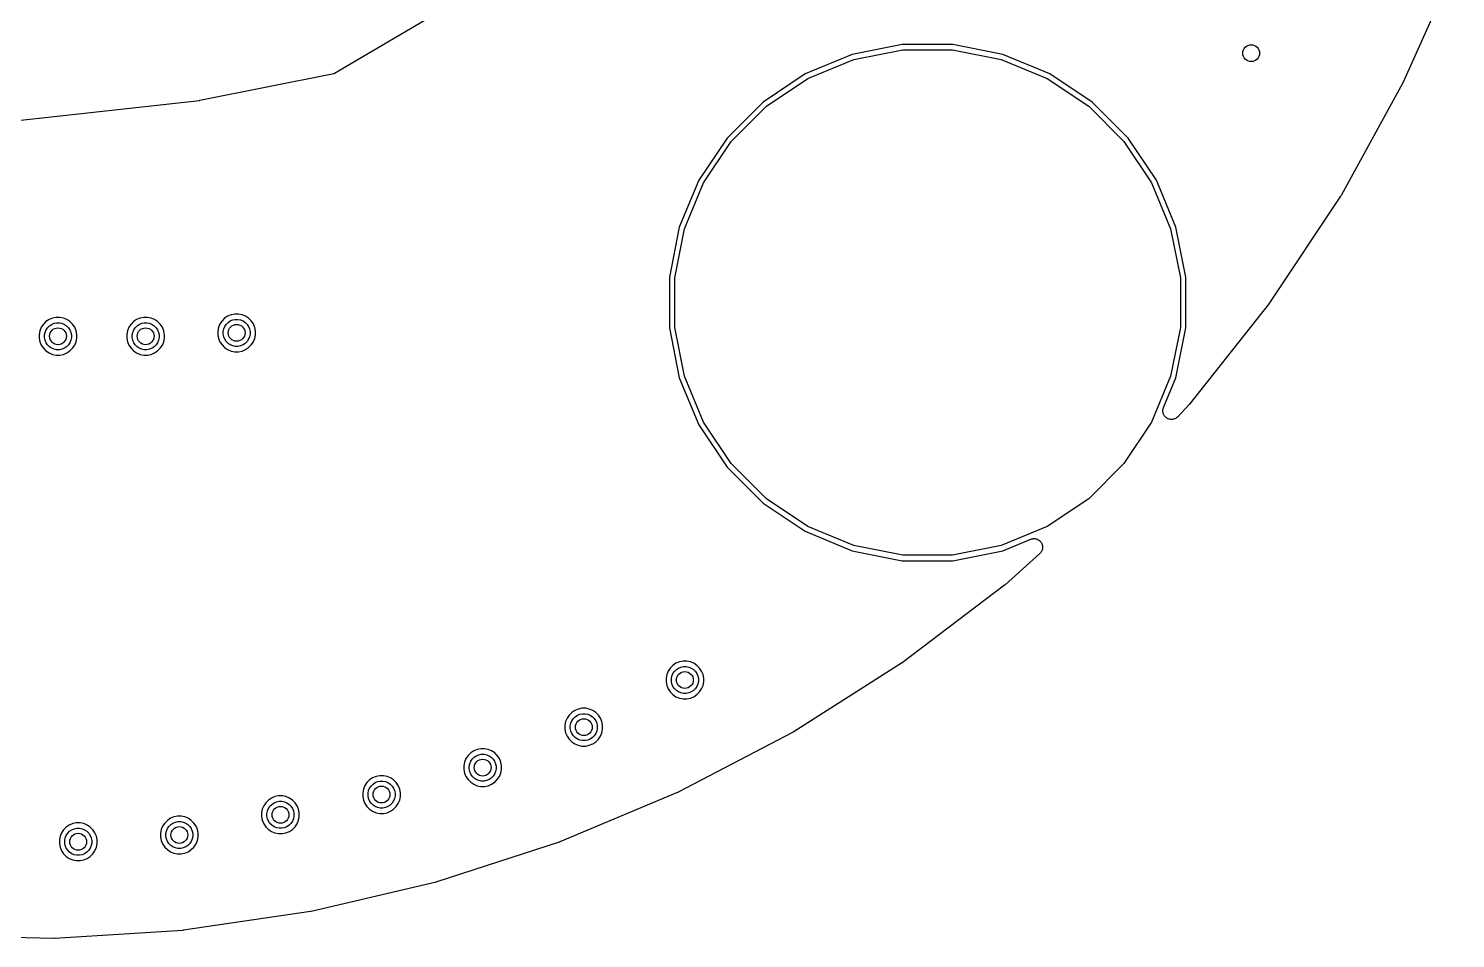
# Model space of a CAD drawing. Extents: x 115.8 to 161.5, y -138.1 to -92.4.
# Drawn here: x 138.76 to 159.93, y -138.13 to -124.63 of the extents above; entities that cross this region are included whole.
import ezdxf

# ---------------------------------------------------------------- set-up
doc = ezdxf.new("R2010")
doc.units = 0
doc.layers.add('BLACK', color=7, linetype='CONTINUOUS')

msp = doc.modelspace()

# ---------------------------------------------------------------- linework, layer by layer
at = {"layer": 'BLACK', "linetype": 'CONTINUOUS'}
for p, q in [((159.931, -123.691), (159.156, -125.431)), ((143.304, -125.298), (144.994, -124.303)), ((151.723, -124.87), (150.983, -125.017)), ((152.477, -124.87), (151.723, -124.87)), ((153.217, -125.017), (152.477, -124.87)), ((150.983, -125.017), (150.286, -125.306)), ((150.324, -125.377), (151.006, -125.094)), ((151.006, -125.094), (151.731, -124.95)), ((151.731, -124.95), (152.469, -124.95)), ((152.469, -124.95), (153.194, -125.094)), ((153.194, -125.094), (153.876, -125.377)), ((153.914, -125.306), (153.217, -125.017)), ((141.303, -125.699), (143.294, -125.301)), ((143.294, -125.301), (143.302, -125.299)), ((143.302, -125.299), (143.304, -125.298)), ((150.286, -125.306), (149.659, -125.725)), ((154.541, -125.725), (153.914, -125.306)), ((149.71, -125.787), (150.324, -125.377)), ((153.876, -125.377), (154.49, -125.787)), ((159.152, -125.441), (158.234, -127.11)), ((159.153, -125.436), (159.152, -125.441)), ((159.156, -125.433), (159.153, -125.436)), ((159.156, -125.431), (159.156, -125.433)), ((138.606, -125.999), (141.297, -125.7)), ((141.297, -125.7), (141.303, -125.699)), ((149.659, -125.725), (149.125, -126.259)), ((155.075, -126.259), (154.541, -125.725)), ((149.187, -126.31), (149.71, -125.787)), ((154.49, -125.787), (155.013, -126.31)), ((149.125, -126.259), (148.706, -126.886)), ((148.777, -126.924), (149.187, -126.31)), ((155.013, -126.31), (155.423, -126.924)), ((155.494, -126.886), (155.075, -126.259)), ((148.706, -126.886), (148.417, -127.583)), ((148.494, -127.606), (148.777, -126.924)), ((155.423, -126.924), (155.706, -127.606)), ((155.783, -127.583), (155.494, -126.886)), ((158.228, -127.119), (157.174, -128.706)), ((158.23, -127.115), (158.228, -127.119)), ((158.233, -127.112), (158.23, -127.115)), ((158.234, -127.11), (158.233, -127.112)), ((148.417, -127.583), (148.27, -128.323)), ((148.35, -128.331), (148.494, -127.606)), ((155.706, -127.606), (155.85, -128.331)), ((155.93, -128.323), (155.783, -127.583)), ((148.27, -128.323), (148.27, -129.077)), ((148.35, -129.069), (148.35, -128.331)), ((155.85, -128.331), (155.85, -129.069)), ((155.93, -129.077), (155.93, -128.323)), ((141.717, -128.902), (141.672, -128.933)), ((141.768, -128.881), (141.717, -128.902)), ((141.822, -128.87), (141.768, -128.881)), ((141.878, -128.87), (141.822, -128.87)), ((141.932, -128.881), (141.878, -128.87)), ((141.983, -128.902), (141.932, -128.881)), ((142.028, -128.933), (141.983, -128.902)), ((157.168, -128.715), (155.984, -130.208)), ((157.17, -128.711), (157.168, -128.715)), ((157.173, -128.707), (157.17, -128.711)), ((157.174, -128.706), (157.173, -128.707)), ((138.931, -129.118), (138.92, -129.172)), ((138.952, -129.067), (138.931, -129.118)), ((138.983, -129.022), (138.952, -129.067)), ((139.022, -128.983), (138.983, -129.022)), ((139.008, -129.142), (139.023, -129.105)), ((139.067, -128.952), (139.022, -128.983)), ((139.023, -129.105), (139.045, -129.073)), ((139.045, -129.073), (139.073, -129.045)), ((139.118, -128.931), (139.067, -128.952)), ((139.073, -129.045), (139.105, -129.023)), ((139.105, -129.023), (139.142, -129.008)), ((139.172, -128.92), (139.118, -128.931)), ((139.142, -129.008), (139.18, -129)), ((139.228, -128.92), (139.172, -128.92)), ((139.18, -129), (139.22, -129)), ((139.22, -129), (139.258, -129.008)), ((139.282, -128.931), (139.228, -128.92)), ((139.258, -129.008), (139.295, -129.023)), ((139.333, -128.952), (139.282, -128.931)), ((139.295, -129.023), (139.327, -129.045)), ((139.327, -129.045), (139.355, -129.073)), ((139.378, -128.983), (139.333, -128.952)), ((139.355, -129.073), (139.377, -129.105)), ((139.377, -129.105), (139.392, -129.142)), ((139.417, -129.022), (139.378, -128.983)), ((139.448, -129.067), (139.417, -129.022)), ((139.469, -129.118), (139.448, -129.067)), ((139.48, -129.172), (139.469, -129.118)), ((140.231, -129.118), (140.22, -129.172)), ((140.252, -129.067), (140.231, -129.118)), ((140.283, -129.022), (140.252, -129.067)), ((140.322, -128.983), (140.283, -129.022)), ((140.308, -129.142), (140.323, -129.105)), ((140.367, -128.952), (140.322, -128.983)), ((140.323, -129.105), (140.345, -129.073)), ((140.345, -129.073), (140.373, -129.045)), ((140.418, -128.931), (140.367, -128.952)), ((140.373, -129.045), (140.405, -129.023)), ((140.405, -129.023), (140.442, -129.008)), ((140.472, -128.92), (140.418, -128.931)), ((140.442, -129.008), (140.48, -129)), ((140.528, -128.92), (140.472, -128.92)), ((140.48, -129), (140.52, -129)), ((140.52, -129), (140.558, -129.008)), ((140.582, -128.931), (140.528, -128.92)), ((140.558, -129.008), (140.595, -129.023)), ((140.633, -128.952), (140.582, -128.931)), ((140.595, -129.023), (140.627, -129.045)), ((140.627, -129.045), (140.655, -129.073)), ((140.678, -128.983), (140.633, -128.952)), ((140.655, -129.073), (140.677, -129.105)), ((140.677, -129.105), (140.692, -129.142)), ((140.717, -129.022), (140.678, -128.983)), ((140.748, -129.067), (140.717, -129.022)), ((140.769, -129.118), (140.748, -129.067)), ((140.772, -129.135), (140.769, -129.118)), ((141.581, -129.068), (141.57, -129.122)), ((141.57, -129.122), (141.57, -129.178)), ((141.602, -129.017), (141.581, -129.068)), ((141.633, -128.972), (141.602, -129.017)), ((141.672, -128.933), (141.633, -128.972)), ((141.65, -129.13), (141.658, -129.092)), ((141.658, -129.092), (141.673, -129.055)), ((141.673, -129.055), (141.695, -129.023)), ((141.695, -129.023), (141.723, -128.995)), ((141.723, -128.995), (141.755, -128.973)), ((141.755, -128.973), (141.792, -128.958)), ((141.792, -128.958), (141.83, -128.95)), ((141.83, -128.95), (141.87, -128.95)), ((141.87, -128.95), (141.908, -128.958)), ((141.908, -128.958), (141.945, -128.973)), ((141.945, -128.973), (141.977, -128.995)), ((141.977, -128.995), (142.005, -129.023)), ((142.005, -129.023), (142.027, -129.055)), ((142.027, -129.055), (142.042, -129.092)), ((142.067, -128.972), (142.028, -128.933)), ((142.042, -129.092), (142.05, -129.13)), ((142.098, -129.017), (142.067, -128.972)), ((142.119, -129.068), (142.098, -129.017)), ((142.13, -129.122), (142.119, -129.068)), ((142.13, -129.178), (142.13, -129.122)), ((148.27, -129.077), (148.417, -129.817)), ((148.494, -129.794), (148.35, -129.069)), ((155.85, -129.069), (155.706, -129.794)), ((155.783, -129.817), (155.93, -129.077)), ((138.92, -129.172), (138.92, -129.228)), ((138.92, -129.228), (138.931, -129.282)), ((138.931, -129.282), (138.952, -129.333)), ((138.952, -129.333), (138.983, -129.378)), ((139, -129.18), (139.008, -129.142)), ((139, -129.22), (139, -129.18)), ((139.008, -129.258), (139, -129.22)), ((139.023, -129.295), (139.008, -129.258)), ((139.045, -129.327), (139.023, -129.295)), ((139.073, -129.355), (139.045, -129.327)), ((139.355, -129.327), (139.327, -129.355)), ((139.377, -129.295), (139.355, -129.327)), ((139.392, -129.258), (139.377, -129.295)), ((139.392, -129.142), (139.4, -129.18)), ((139.4, -129.22), (139.392, -129.258)), ((139.4, -129.18), (139.4, -129.22)), ((139.417, -129.378), (139.448, -129.333)), ((139.448, -129.333), (139.469, -129.282)), ((139.469, -129.282), (139.48, -129.228)), ((139.48, -129.228), (139.48, -129.172)), ((140.22, -129.172), (140.22, -129.228)), ((140.22, -129.228), (140.231, -129.282)), ((140.231, -129.282), (140.252, -129.333)), ((140.252, -129.333), (140.283, -129.378)), ((140.3, -129.18), (140.308, -129.142)), ((140.3, -129.22), (140.3, -129.18)), ((140.308, -129.258), (140.3, -129.22)), ((140.323, -129.295), (140.308, -129.258)), ((140.345, -129.327), (140.323, -129.295)), ((140.373, -129.355), (140.345, -129.327)), ((140.655, -129.327), (140.627, -129.355)), ((140.677, -129.295), (140.655, -129.327)), ((140.692, -129.258), (140.677, -129.295)), ((140.692, -129.142), (140.7, -129.18)), ((140.7, -129.22), (140.692, -129.258)), ((140.7, -129.18), (140.7, -129.22)), ((140.717, -129.378), (140.748, -129.333)), ((140.748, -129.333), (140.769, -129.282)), ((140.769, -129.282), (140.78, -129.228)), ((140.78, -129.172), (140.772, -129.135)), ((140.772, -129.135), (140.772, -129.135)), ((140.78, -129.228), (140.78, -129.172)), ((141.57, -129.178), (141.581, -129.232)), ((141.581, -129.232), (141.602, -129.283)), ((141.602, -129.283), (141.633, -129.328)), ((141.633, -129.328), (141.672, -129.367)), ((141.65, -129.17), (141.65, -129.13)), ((141.658, -129.208), (141.65, -129.17)), ((141.673, -129.245), (141.658, -129.208)), ((141.695, -129.277), (141.673, -129.245)), ((141.723, -129.305), (141.695, -129.277)), ((141.755, -129.327), (141.723, -129.305)), ((141.792, -129.342), (141.755, -129.327)), ((141.945, -129.327), (141.908, -129.342)), ((141.977, -129.305), (141.945, -129.327)), ((142.005, -129.277), (141.977, -129.305)), ((142.027, -129.245), (142.005, -129.277)), ((142.042, -129.208), (142.027, -129.245)), ((142.028, -129.367), (142.067, -129.328)), ((142.05, -129.17), (142.042, -129.208)), ((142.05, -129.13), (142.05, -129.17)), ((142.067, -129.328), (142.098, -129.283)), ((142.098, -129.283), (142.119, -129.232)), ((142.119, -129.232), (142.13, -129.178)), ((138.983, -129.378), (139.022, -129.417)), ((139.022, -129.417), (139.067, -129.448)), ((139.067, -129.448), (139.118, -129.469)), ((139.105, -129.377), (139.073, -129.355)), ((139.142, -129.392), (139.105, -129.377)), ((139.118, -129.469), (139.172, -129.48)), ((139.18, -129.4), (139.142, -129.392)), ((139.172, -129.48), (139.228, -129.48)), ((139.22, -129.4), (139.18, -129.4)), ((139.258, -129.392), (139.22, -129.4)), ((139.228, -129.48), (139.282, -129.469)), ((139.295, -129.377), (139.258, -129.392)), ((139.282, -129.469), (139.333, -129.448)), ((139.327, -129.355), (139.295, -129.377)), ((139.333, -129.448), (139.378, -129.417)), ((139.378, -129.417), (139.417, -129.378)), ((140.283, -129.378), (140.322, -129.417)), ((140.322, -129.417), (140.367, -129.448)), ((140.367, -129.448), (140.418, -129.469)), ((140.405, -129.377), (140.373, -129.355)), ((140.442, -129.392), (140.405, -129.377)), ((140.418, -129.469), (140.472, -129.48)), ((140.48, -129.4), (140.442, -129.392)), ((140.472, -129.48), (140.528, -129.48)), ((140.52, -129.4), (140.48, -129.4)), ((140.558, -129.392), (140.52, -129.4)), ((140.528, -129.48), (140.582, -129.469)), ((140.595, -129.377), (140.558, -129.392)), ((140.582, -129.469), (140.633, -129.448)), ((140.627, -129.355), (140.595, -129.377)), ((140.633, -129.448), (140.678, -129.417)), ((140.678, -129.417), (140.717, -129.378)), ((141.672, -129.367), (141.717, -129.398)), ((141.717, -129.398), (141.768, -129.419)), ((141.768, -129.419), (141.822, -129.43)), ((141.83, -129.35), (141.792, -129.342)), ((141.822, -129.43), (141.878, -129.43)), ((141.87, -129.35), (141.83, -129.35)), ((141.908, -129.342), (141.87, -129.35)), ((141.878, -129.43), (141.932, -129.419)), ((141.932, -129.419), (141.983, -129.398)), ((141.983, -129.398), (142.028, -129.367)), ((148.417, -129.817), (148.706, -130.514)), ((148.777, -130.476), (148.494, -129.794)), ((155.706, -129.794), (155.423, -130.476)), ((155.6, -130.258), (155.783, -129.817)), ((155.59, -130.307), (155.591, -130.296)), ((155.591, -130.309), (155.59, -130.307)), ((155.59, -130.311), (155.591, -130.309)), ((155.592, -130.321), (155.59, -130.311)), ((155.591, -130.296), (155.592, -130.286)), ((155.592, -130.286), (155.593, -130.284)), ((155.593, -130.331), (155.592, -130.321)), ((155.593, -130.282), (155.596, -130.272)), ((155.593, -130.284), (155.593, -130.282)), ((155.593, -130.333), (155.593, -130.331)), ((155.594, -130.335), (155.593, -130.333)), ((155.597, -130.345), (155.594, -130.335)), ((155.596, -130.272), (155.599, -130.262)), ((155.6, -130.355), (155.597, -130.345)), ((155.599, -130.262), (155.6, -130.26)), ((155.6, -130.26), (155.6, -130.258)), ((155.601, -130.357), (155.6, -130.355)), ((155.601, -130.359), (155.601, -130.357)), ((155.607, -130.368), (155.601, -130.359)), ((155.611, -130.377), (155.607, -130.368)), ((155.613, -130.379), (155.611, -130.377)), ((155.614, -130.38), (155.613, -130.379)), ((155.62, -130.388), (155.614, -130.38)), ((155.627, -130.396), (155.62, -130.388)), ((155.81, -130.394), (155.809, -130.395)), ((155.977, -130.216), (155.81, -130.394)), ((155.98, -130.212), (155.977, -130.216)), ((155.983, -130.209), (155.98, -130.212)), ((155.984, -130.208), (155.983, -130.209)), ((148.706, -130.514), (149.125, -131.141)), ((149.187, -131.09), (148.777, -130.476)), ((155.423, -130.476), (155.013, -131.09)), ((155.629, -130.398), (155.627, -130.396)), ((155.63, -130.399), (155.629, -130.398)), ((155.638, -130.405), (155.63, -130.399)), ((155.646, -130.412), (155.638, -130.405)), ((155.648, -130.413), (155.646, -130.412)), ((155.649, -130.414), (155.648, -130.413)), ((155.659, -130.419), (155.649, -130.414)), ((155.668, -130.424), (155.659, -130.419)), ((155.67, -130.425), (155.668, -130.424)), ((155.671, -130.425), (155.67, -130.425)), ((155.682, -130.428), (155.671, -130.425)), ((155.692, -130.431), (155.682, -130.428)), ((155.694, -130.432), (155.692, -130.431)), ((155.695, -130.432), (155.694, -130.432)), ((155.706, -130.433), (155.695, -130.432)), ((155.716, -130.434), (155.706, -130.433)), ((155.718, -130.434), (155.716, -130.434)), ((155.72, -130.434), (155.718, -130.434)), ((155.73, -130.433), (155.72, -130.434)), ((155.741, -130.432), (155.73, -130.433)), ((155.743, -130.431), (155.741, -130.432)), ((155.745, -130.431), (155.743, -130.431)), ((155.755, -130.428), (155.745, -130.431)), ((155.765, -130.425), (155.755, -130.428)), ((155.766, -130.424), (155.765, -130.425)), ((155.768, -130.423), (155.766, -130.424)), ((155.777, -130.418), (155.768, -130.423)), ((155.787, -130.413), (155.777, -130.418)), ((155.788, -130.412), (155.787, -130.413)), ((155.79, -130.411), (155.788, -130.412)), ((155.798, -130.404), (155.79, -130.411)), ((155.806, -130.398), (155.798, -130.404)), ((155.807, -130.396), (155.806, -130.398)), ((155.809, -130.395), (155.807, -130.396)), ((149.125, -131.141), (149.659, -131.675)), ((149.71, -131.613), (149.187, -131.09)), ((155.013, -131.09), (154.49, -131.613)), ((150.324, -132.023), (149.71, -131.613)), ((154.49, -131.613), (153.876, -132.023)), ((149.659, -131.675), (150.286, -132.094)), ((151.006, -132.306), (150.324, -132.023)), ((153.876, -132.023), (153.194, -132.306)), ((150.286, -132.094), (150.983, -132.383)), ((153.217, -132.383), (153.631, -132.211)), ((153.631, -132.211), (153.633, -132.211)), ((153.633, -132.211), (153.636, -132.21)), ((153.636, -132.21), (153.639, -132.208)), ((153.639, -132.208), (153.648, -132.206)), ((153.648, -132.206), (153.657, -132.204)), ((153.657, -132.204), (153.66, -132.204)), ((153.66, -132.204), (153.663, -132.203)), ((153.663, -132.203), (153.672, -132.202)), ((153.672, -132.202), (153.681, -132.202)), ((153.681, -132.202), (153.684, -132.202)), ((153.684, -132.202), (153.688, -132.202)), ((153.688, -132.202), (153.697, -132.203)), ((153.697, -132.203), (153.706, -132.204)), ((153.706, -132.204), (153.709, -132.205)), ((153.709, -132.205), (153.712, -132.206)), ((153.712, -132.206), (153.721, -132.209)), ((153.721, -132.209), (153.73, -132.212)), ((153.73, -132.212), (153.732, -132.213)), ((153.732, -132.213), (153.735, -132.215)), ((153.735, -132.215), (153.743, -132.219)), ((153.743, -132.219), (153.751, -132.224)), ((153.751, -132.224), (153.754, -132.226)), ((153.754, -132.226), (153.757, -132.228)), ((153.757, -132.228), (153.763, -132.234)), ((153.763, -132.234), (153.77, -132.24)), ((153.77, -132.24), (153.772, -132.242)), ((153.772, -132.242), (153.775, -132.244)), ((153.775, -132.244), (153.78, -132.252)), ((153.78, -132.252), (153.786, -132.259)), ((153.786, -132.259), (153.787, -132.262)), ((153.787, -132.262), (153.789, -132.264)), ((153.789, -132.264), (153.793, -132.273)), ((153.793, -132.273), (153.797, -132.281)), ((153.797, -132.281), (153.798, -132.284)), ((153.798, -132.284), (153.8, -132.287)), ((153.8, -132.287), (153.802, -132.296)), ((153.802, -132.296), (153.804, -132.305)), ((150.983, -132.383), (151.723, -132.53)), ((151.731, -132.45), (151.006, -132.306)), ((152.469, -132.45), (151.731, -132.45)), ((153.194, -132.306), (152.469, -132.45)), ((152.477, -132.53), (153.217, -132.383)), ((153.765, -132.423), (153.25, -132.887)), ((153.767, -132.421), (153.765, -132.423)), ((153.769, -132.419), (153.767, -132.421)), ((153.775, -132.412), (153.769, -132.419)), ((153.781, -132.405), (153.775, -132.412)), ((153.783, -132.402), (153.781, -132.405)), ((153.785, -132.4), (153.783, -132.402)), ((153.79, -132.391), (153.785, -132.4)), ((153.794, -132.384), (153.79, -132.391)), ((153.795, -132.381), (153.794, -132.384)), ((153.797, -132.378), (153.795, -132.381)), ((153.8, -132.369), (153.797, -132.378)), ((153.803, -132.36), (153.8, -132.369)), ((153.804, -132.354), (153.803, -132.357)), ((153.803, -132.357), (153.803, -132.36)), ((153.804, -132.305), (153.805, -132.308)), ((153.805, -132.345), (153.804, -132.354)), ((153.805, -132.308), (153.806, -132.311)), ((153.807, -132.336), (153.805, -132.345)), ((153.806, -132.311), (153.806, -132.32)), ((153.806, -132.32), (153.807, -132.329)), ((153.807, -132.329), (153.806, -132.333)), ((153.806, -132.333), (153.807, -132.336)), ((151.723, -132.53), (152.477, -132.53)), ((153.242, -132.893), (151.724, -134.045)), ((153.245, -132.89), (153.242, -132.893)), ((153.248, -132.888), (153.245, -132.89)), ((153.25, -132.887), (153.248, -132.888)), ((148.252, -134.167), (148.231, -134.218)), ((148.283, -134.122), (148.252, -134.167)), ((148.322, -134.083), (148.283, -134.122)), ((148.308, -134.242), (148.323, -134.205)), ((148.367, -134.052), (148.322, -134.083)), ((148.323, -134.205), (148.345, -134.173)), ((148.345, -134.173), (148.373, -134.145)), ((148.418, -134.031), (148.367, -134.052)), ((148.373, -134.145), (148.405, -134.123)), ((148.405, -134.123), (148.442, -134.108)), ((148.472, -134.02), (148.418, -134.031)), ((148.442, -134.108), (148.48, -134.1)), ((148.528, -134.02), (148.472, -134.02)), ((148.48, -134.1), (148.52, -134.1)), ((148.52, -134.1), (148.558, -134.108)), ((148.582, -134.031), (148.528, -134.02)), ((148.558, -134.108), (148.595, -134.123)), ((148.633, -134.052), (148.582, -134.031)), ((148.595, -134.123), (148.627, -134.145)), ((148.627, -134.145), (148.655, -134.173)), ((148.678, -134.083), (148.633, -134.052)), ((148.655, -134.173), (148.677, -134.205)), ((148.677, -134.205), (148.692, -134.242)), ((148.717, -134.122), (148.678, -134.083)), ((148.748, -134.167), (148.717, -134.122)), ((148.769, -134.218), (148.748, -134.167)), ((151.715, -134.051), (150.107, -135.072)), ((151.719, -134.049), (151.715, -134.051)), ((151.723, -134.046), (151.719, -134.049)), ((151.724, -134.045), (151.723, -134.046)), ((148.231, -134.218), (148.22, -134.272)), ((148.22, -134.272), (148.22, -134.328)), ((148.22, -134.328), (148.231, -134.382)), ((148.231, -134.382), (148.252, -134.433)), ((148.3, -134.28), (148.308, -134.242)), ((148.3, -134.32), (148.3, -134.28)), ((148.308, -134.358), (148.3, -134.32)), ((148.323, -134.395), (148.308, -134.358)), ((148.345, -134.427), (148.323, -134.395)), ((148.677, -134.395), (148.655, -134.427)), ((148.692, -134.358), (148.677, -134.395)), ((148.692, -134.242), (148.7, -134.28)), ((148.7, -134.32), (148.692, -134.358)), ((148.7, -134.28), (148.7, -134.32)), ((148.748, -134.433), (148.769, -134.382)), ((148.78, -134.272), (148.769, -134.218)), ((148.769, -134.382), (148.78, -134.328)), ((148.78, -134.328), (148.78, -134.272)), ((148.252, -134.433), (148.283, -134.478)), ((148.283, -134.478), (148.322, -134.517)), ((148.322, -134.517), (148.367, -134.548)), ((148.373, -134.455), (148.345, -134.427)), ((148.367, -134.548), (148.418, -134.569)), ((148.405, -134.477), (148.373, -134.455)), ((148.442, -134.492), (148.405, -134.477)), ((148.418, -134.569), (148.472, -134.58)), ((148.48, -134.5), (148.442, -134.492)), ((148.472, -134.58), (148.528, -134.58)), ((148.52, -134.5), (148.48, -134.5)), ((148.558, -134.492), (148.52, -134.5)), ((148.528, -134.58), (148.582, -134.569)), ((148.595, -134.477), (148.558, -134.492)), ((148.582, -134.569), (148.633, -134.548)), ((148.627, -134.455), (148.595, -134.477)), ((148.655, -134.427), (148.627, -134.455)), ((148.633, -134.548), (148.678, -134.517)), ((148.678, -134.517), (148.717, -134.478)), ((148.717, -134.478), (148.748, -134.433)), ((146.783, -134.822), (146.752, -134.867)), ((146.822, -134.783), (146.783, -134.822)), ((146.867, -134.752), (146.822, -134.783)), ((146.918, -134.731), (146.867, -134.752)), ((146.873, -134.845), (146.905, -134.823)), ((146.905, -134.823), (146.942, -134.808)), ((146.972, -134.72), (146.918, -134.731)), ((146.942, -134.808), (146.98, -134.8)), ((147.028, -134.72), (146.972, -134.72)), ((146.98, -134.8), (147.02, -134.8)), ((147.02, -134.8), (147.058, -134.808)), ((147.082, -134.731), (147.028, -134.72)), ((147.058, -134.808), (147.095, -134.823)), ((147.133, -134.752), (147.082, -134.731)), ((147.095, -134.823), (147.127, -134.845)), ((147.178, -134.783), (147.133, -134.752)), ((147.217, -134.822), (147.178, -134.783)), ((147.248, -134.867), (147.217, -134.822)), ((146.731, -134.918), (146.72, -134.972)), ((146.72, -134.972), (146.72, -135.028)), ((146.72, -135.028), (146.731, -135.082)), ((146.752, -134.867), (146.731, -134.918)), ((146.8, -134.98), (146.808, -134.942)), ((146.8, -135.02), (146.8, -134.98)), ((146.808, -135.058), (146.8, -135.02)), ((146.808, -134.942), (146.823, -134.905)), ((146.823, -134.905), (146.845, -134.873)), ((146.845, -134.873), (146.873, -134.845)), ((147.127, -134.845), (147.155, -134.873)), ((147.155, -134.873), (147.177, -134.905)), ((147.177, -134.905), (147.192, -134.942)), ((147.192, -134.942), (147.2, -134.98)), ((147.2, -135.02), (147.192, -135.058)), ((147.2, -134.98), (147.2, -135.02)), ((147.269, -134.918), (147.248, -134.867)), ((147.28, -134.972), (147.269, -134.918)), ((147.269, -135.082), (147.28, -135.028)), ((147.28, -135.028), (147.28, -134.972)), ((146.731, -135.082), (146.752, -135.133)), ((146.752, -135.133), (146.783, -135.178)), ((146.783, -135.178), (146.822, -135.217)), ((146.823, -135.095), (146.808, -135.058)), ((146.822, -135.217), (146.867, -135.248)), ((146.845, -135.127), (146.823, -135.095)), ((146.873, -135.155), (146.845, -135.127)), ((146.867, -135.248), (146.918, -135.269)), ((146.905, -135.177), (146.873, -135.155)), ((146.942, -135.192), (146.905, -135.177)), ((146.98, -135.2), (146.942, -135.192)), ((147.02, -135.2), (146.98, -135.2)), ((147.058, -135.192), (147.02, -135.2)), ((147.095, -135.177), (147.058, -135.192)), ((147.082, -135.269), (147.133, -135.248)), ((147.127, -135.155), (147.095, -135.177)), ((147.155, -135.127), (147.127, -135.155)), ((147.133, -135.248), (147.178, -135.217)), ((147.177, -135.095), (147.155, -135.127)), ((147.192, -135.058), (147.177, -135.095)), ((147.178, -135.217), (147.217, -135.178)), ((147.217, -135.178), (147.248, -135.133)), ((147.248, -135.133), (147.269, -135.082)), ((150.098, -135.078), (148.409, -135.96)), ((150.101, -135.075), (150.098, -135.078)), ((150.105, -135.073), (150.101, -135.075)), ((150.107, -135.072), (150.105, -135.073)), ((145.252, -135.467), (145.231, -135.518)), ((145.283, -135.422), (145.252, -135.467)), ((145.322, -135.383), (145.283, -135.422)), ((145.367, -135.352), (145.322, -135.383)), ((145.323, -135.505), (145.345, -135.473)), ((145.345, -135.473), (145.373, -135.445)), ((145.418, -135.331), (145.367, -135.352)), ((145.373, -135.445), (145.405, -135.423)), ((145.405, -135.423), (145.442, -135.408)), ((145.472, -135.32), (145.418, -135.331)), ((145.442, -135.408), (145.48, -135.4)), ((145.528, -135.32), (145.472, -135.32)), ((145.48, -135.4), (145.52, -135.4)), ((145.52, -135.4), (145.558, -135.408)), ((145.582, -135.331), (145.528, -135.32)), ((145.558, -135.408), (145.595, -135.423)), ((145.633, -135.352), (145.582, -135.331)), ((145.595, -135.423), (145.627, -135.445)), ((145.627, -135.445), (145.655, -135.473)), ((145.678, -135.383), (145.633, -135.352)), ((145.655, -135.473), (145.677, -135.505)), ((145.717, -135.422), (145.678, -135.383)), ((145.748, -135.467), (145.717, -135.422)), ((145.769, -135.518), (145.748, -135.467)), ((146.918, -135.269), (146.972, -135.28)), ((146.972, -135.28), (147.028, -135.28)), ((147.028, -135.28), (147.082, -135.269)), ((145.231, -135.518), (145.22, -135.572)), ((145.22, -135.572), (145.22, -135.628)), ((145.22, -135.628), (145.231, -135.682)), ((145.231, -135.682), (145.252, -135.733)), ((145.3, -135.58), (145.308, -135.542)), ((145.3, -135.62), (145.3, -135.58)), ((145.308, -135.658), (145.3, -135.62)), ((145.308, -135.542), (145.323, -135.505)), ((145.323, -135.695), (145.308, -135.658)), ((145.677, -135.505), (145.692, -135.542)), ((145.692, -135.658), (145.677, -135.695)), ((145.692, -135.542), (145.7, -135.58)), ((145.7, -135.62), (145.692, -135.658)), ((145.7, -135.58), (145.7, -135.62)), ((145.748, -135.733), (145.769, -135.682)), ((145.78, -135.572), (145.769, -135.518)), ((145.769, -135.682), (145.78, -135.628)), ((145.78, -135.628), (145.78, -135.572)), ((143.752, -135.867), (143.731, -135.918)), ((143.783, -135.822), (143.752, -135.867)), ((143.822, -135.783), (143.783, -135.822)), ((143.867, -135.752), (143.822, -135.783)), ((143.823, -135.905), (143.845, -135.873)), ((143.845, -135.873), (143.873, -135.845)), ((143.918, -135.731), (143.867, -135.752)), ((143.873, -135.845), (143.905, -135.823)), ((143.905, -135.823), (143.942, -135.808)), ((143.972, -135.72), (143.918, -135.731)), ((143.942, -135.808), (143.98, -135.8)), ((144.028, -135.72), (143.972, -135.72)), ((143.98, -135.8), (144.02, -135.8)), ((144.02, -135.8), (144.058, -135.808)), ((144.082, -135.731), (144.028, -135.72)), ((144.058, -135.808), (144.095, -135.823)), ((144.133, -135.752), (144.082, -135.731)), ((144.095, -135.823), (144.127, -135.845)), ((144.127, -135.845), (144.155, -135.873)), ((144.178, -135.783), (144.133, -135.752)), ((144.155, -135.873), (144.177, -135.905)), ((144.217, -135.822), (144.178, -135.783)), ((144.248, -135.867), (144.217, -135.822)), ((144.269, -135.918), (144.248, -135.867)), ((145.252, -135.733), (145.283, -135.778)), ((145.283, -135.778), (145.322, -135.817)), ((145.322, -135.817), (145.367, -135.848)), ((145.345, -135.727), (145.323, -135.695)), ((145.373, -135.755), (145.345, -135.727)), ((145.367, -135.848), (145.418, -135.869)), ((145.405, -135.777), (145.373, -135.755)), ((145.442, -135.792), (145.405, -135.777)), ((145.418, -135.869), (145.472, -135.88)), ((145.48, -135.8), (145.442, -135.792)), ((145.472, -135.88), (145.528, -135.88)), ((145.52, -135.8), (145.48, -135.8)), ((145.558, -135.792), (145.52, -135.8)), ((145.528, -135.88), (145.582, -135.869)), ((145.595, -135.777), (145.558, -135.792)), ((145.582, -135.869), (145.633, -135.848)), ((145.627, -135.755), (145.595, -135.777)), ((145.655, -135.727), (145.627, -135.755)), ((145.633, -135.848), (145.678, -135.817)), ((145.677, -135.695), (145.655, -135.727)), ((145.678, -135.817), (145.717, -135.778)), ((145.717, -135.778), (145.748, -135.733)), ((142.322, -136.083), (142.283, -136.122)), ((142.367, -136.052), (142.322, -136.083)), ((142.418, -136.031), (142.367, -136.052)), ((142.405, -136.123), (142.442, -136.108)), ((142.472, -136.02), (142.418, -136.031)), ((142.442, -136.108), (142.48, -136.1)), ((142.528, -136.02), (142.472, -136.02)), ((142.48, -136.1), (142.52, -136.1)), ((142.52, -136.1), (142.558, -136.108)), ((142.582, -136.031), (142.528, -136.02)), ((142.558, -136.108), (142.595, -136.123)), ((142.633, -136.052), (142.582, -136.031)), ((142.653, -136.066), (142.633, -136.052)), ((142.678, -136.083), (142.653, -136.066)), ((142.717, -136.122), (142.678, -136.083)), ((143.731, -135.918), (143.72, -135.972)), ((143.72, -135.972), (143.72, -136.028)), ((143.72, -136.028), (143.731, -136.082)), ((143.731, -136.082), (143.752, -136.133)), ((143.8, -135.98), (143.808, -135.942)), ((143.8, -136.02), (143.8, -135.98)), ((143.808, -136.058), (143.8, -136.02)), ((143.808, -135.942), (143.823, -135.905)), ((143.823, -136.095), (143.808, -136.058)), ((143.845, -136.127), (143.823, -136.095)), ((144.177, -136.095), (144.155, -136.127)), ((144.177, -135.905), (144.192, -135.942)), ((144.192, -136.058), (144.177, -136.095)), ((144.192, -135.942), (144.2, -135.98)), ((144.2, -136.02), (144.192, -136.058)), ((144.2, -135.98), (144.2, -136.02)), ((144.248, -136.133), (144.269, -136.082)), ((144.28, -135.972), (144.269, -135.918)), ((144.269, -136.082), (144.28, -136.028)), ((144.28, -136.028), (144.28, -135.972)), ((148.4, -135.965), (146.643, -136.703)), ((148.404, -135.963), (148.4, -135.965)), ((148.408, -135.961), (148.404, -135.963)), ((148.409, -135.96), (148.408, -135.961)), ((140.972, -136.32), (140.918, -136.331)), ((141.028, -136.32), (140.972, -136.32)), ((141.082, -136.331), (141.028, -136.32)), ((142.231, -136.218), (142.22, -136.272)), ((142.22, -136.272), (142.22, -136.328)), ((142.252, -136.167), (142.231, -136.218)), ((142.283, -136.122), (142.252, -136.167)), ((142.3, -136.28), (142.308, -136.242)), ((142.3, -136.32), (142.3, -136.28)), ((142.308, -136.358), (142.3, -136.32)), ((142.308, -136.242), (142.323, -136.205)), ((142.323, -136.205), (142.345, -136.173)), ((142.345, -136.173), (142.373, -136.145)), ((142.373, -136.145), (142.405, -136.123)), ((142.595, -136.123), (142.627, -136.145)), ((142.627, -136.145), (142.655, -136.173)), ((142.655, -136.173), (142.677, -136.205)), ((142.677, -136.205), (142.692, -136.242)), ((142.692, -136.242), (142.7, -136.28)), ((142.7, -136.32), (142.692, -136.358)), ((142.7, -136.28), (142.7, -136.32)), ((142.748, -136.167), (142.717, -136.122)), ((142.769, -136.218), (142.748, -136.167)), ((142.78, -136.272), (142.769, -136.218)), ((142.78, -136.328), (142.78, -136.272)), ((143.752, -136.133), (143.783, -136.178)), ((143.783, -136.178), (143.822, -136.217)), ((143.822, -136.217), (143.867, -136.248)), ((143.873, -136.155), (143.845, -136.127)), ((143.867, -136.248), (143.918, -136.269)), ((143.905, -136.177), (143.873, -136.155)), ((143.942, -136.192), (143.905, -136.177)), ((143.918, -136.269), (143.972, -136.28)), ((143.98, -136.2), (143.942, -136.192)), ((143.972, -136.28), (144.028, -136.28)), ((144.02, -136.2), (143.98, -136.2)), ((144.058, -136.192), (144.02, -136.2)), ((144.028, -136.28), (144.082, -136.269)), ((144.095, -136.177), (144.058, -136.192)), ((144.082, -136.269), (144.133, -136.248)), ((144.127, -136.155), (144.095, -136.177)), ((144.155, -136.127), (144.127, -136.155)), ((144.133, -136.248), (144.178, -136.217)), ((144.178, -136.217), (144.217, -136.178)), ((144.217, -136.178), (144.248, -136.133)), ((139.283, -136.522), (139.252, -136.567)), ((139.322, -136.483), (139.283, -136.522)), ((139.367, -136.452), (139.322, -136.483)), ((139.418, -136.431), (139.367, -136.452)), ((139.373, -136.545), (139.405, -136.523)), ((139.405, -136.523), (139.442, -136.508)), ((139.472, -136.42), (139.418, -136.431)), ((139.442, -136.508), (139.48, -136.5)), ((139.528, -136.42), (139.472, -136.42)), ((139.48, -136.5), (139.52, -136.5)), ((139.52, -136.5), (139.558, -136.508)), ((139.582, -136.431), (139.528, -136.42)), ((139.558, -136.508), (139.595, -136.523)), ((139.633, -136.452), (139.582, -136.431)), ((139.595, -136.523), (139.627, -136.545)), ((139.678, -136.483), (139.633, -136.452)), ((139.717, -136.522), (139.678, -136.483)), ((139.748, -136.567), (139.717, -136.522)), ((140.731, -136.518), (140.72, -136.572)), ((140.752, -136.467), (140.731, -136.518)), ((140.783, -136.422), (140.752, -136.467)), ((140.822, -136.383), (140.783, -136.422)), ((140.808, -136.542), (140.823, -136.505)), ((140.867, -136.352), (140.822, -136.383)), ((140.823, -136.505), (140.845, -136.473)), ((140.845, -136.473), (140.873, -136.445)), ((140.918, -136.331), (140.867, -136.352)), ((140.873, -136.445), (140.905, -136.423)), ((140.905, -136.423), (140.942, -136.408)), ((140.942, -136.408), (140.98, -136.4)), ((140.98, -136.4), (141.02, -136.4)), ((141.02, -136.4), (141.058, -136.408)), ((141.058, -136.408), (141.095, -136.423)), ((141.133, -136.352), (141.082, -136.331)), ((141.095, -136.423), (141.127, -136.445)), ((141.127, -136.445), (141.155, -136.473)), ((141.153, -136.366), (141.133, -136.352)), ((141.178, -136.383), (141.153, -136.366)), ((141.155, -136.473), (141.177, -136.505)), ((141.177, -136.505), (141.192, -136.542)), ((141.217, -136.422), (141.178, -136.383)), ((141.248, -136.467), (141.217, -136.422)), ((141.269, -136.518), (141.248, -136.467)), ((141.28, -136.572), (141.269, -136.518)), ((142.22, -136.328), (142.231, -136.382)), ((142.231, -136.382), (142.252, -136.433)), ((142.252, -136.433), (142.283, -136.478)), ((142.283, -136.478), (142.322, -136.517)), ((142.323, -136.395), (142.308, -136.358)), ((142.322, -136.517), (142.367, -136.548)), ((142.345, -136.427), (142.323, -136.395)), ((142.373, -136.455), (142.345, -136.427)), ((142.405, -136.477), (142.373, -136.455)), ((142.442, -136.492), (142.405, -136.477)), ((142.48, -136.5), (142.442, -136.492)), ((142.52, -136.5), (142.48, -136.5)), ((142.558, -136.492), (142.52, -136.5)), ((142.595, -136.477), (142.558, -136.492)), ((142.627, -136.455), (142.595, -136.477)), ((142.655, -136.427), (142.627, -136.455)), ((142.633, -136.548), (142.678, -136.517)), ((142.677, -136.395), (142.655, -136.427)), ((142.692, -136.358), (142.677, -136.395)), ((142.678, -136.517), (142.717, -136.478)), ((142.717, -136.478), (142.748, -136.433)), ((142.748, -136.433), (142.769, -136.382)), ((142.769, -136.382), (142.78, -136.328)), ((139.231, -136.618), (139.22, -136.672)), ((139.22, -136.672), (139.22, -136.728)), ((139.22, -136.728), (139.231, -136.782)), ((139.252, -136.567), (139.231, -136.618)), ((139.3, -136.68), (139.308, -136.642)), ((139.3, -136.72), (139.3, -136.68)), ((139.308, -136.758), (139.3, -136.72)), ((139.308, -136.642), (139.323, -136.605)), ((139.323, -136.605), (139.345, -136.573)), ((139.345, -136.573), (139.373, -136.545)), ((139.627, -136.545), (139.655, -136.573)), ((139.655, -136.573), (139.677, -136.605)), ((139.677, -136.605), (139.692, -136.642)), ((139.692, -136.642), (139.7, -136.68)), ((139.7, -136.72), (139.692, -136.758)), ((139.7, -136.68), (139.7, -136.72)), ((139.765, -136.608), (139.748, -136.567)), ((139.765, -136.609), (139.765, -136.608)), ((139.769, -136.618), (139.765, -136.609)), ((139.78, -136.672), (139.769, -136.618)), ((139.769, -136.782), (139.78, -136.728)), ((139.78, -136.728), (139.78, -136.672)), ((140.72, -136.572), (140.72, -136.628)), ((140.72, -136.628), (140.731, -136.682)), ((140.731, -136.682), (140.752, -136.733)), ((140.752, -136.733), (140.783, -136.778)), ((140.8, -136.58), (140.808, -136.542)), ((140.8, -136.62), (140.8, -136.58)), ((140.808, -136.658), (140.8, -136.62)), ((140.823, -136.695), (140.808, -136.658)), ((140.845, -136.727), (140.823, -136.695)), ((140.873, -136.755), (140.845, -136.727)), ((141.155, -136.727), (141.127, -136.755)), ((141.177, -136.695), (141.155, -136.727)), ((141.192, -136.658), (141.177, -136.695)), ((141.192, -136.542), (141.2, -136.58)), ((141.2, -136.62), (141.192, -136.658)), ((141.2, -136.58), (141.2, -136.62)), ((141.217, -136.778), (141.248, -136.733)), ((141.248, -136.733), (141.269, -136.682)), ((141.269, -136.682), (141.28, -136.628)), ((141.28, -136.628), (141.28, -136.572)), ((142.367, -136.548), (142.418, -136.569)), ((142.418, -136.569), (142.472, -136.58)), ((142.472, -136.58), (142.528, -136.58)), ((142.528, -136.58), (142.582, -136.569)), ((142.582, -136.569), (142.633, -136.548)), ((146.633, -136.707), (144.821, -137.295)), ((146.637, -136.705), (146.633, -136.707)), ((146.642, -136.704), (146.637, -136.705)), ((146.643, -136.703), (146.642, -136.704)), ((139.231, -136.782), (139.252, -136.833)), ((139.252, -136.833), (139.283, -136.878)), ((139.283, -136.878), (139.322, -136.917)), ((139.323, -136.795), (139.308, -136.758)), ((139.322, -136.917), (139.367, -136.948)), ((139.345, -136.827), (139.323, -136.795)), ((139.373, -136.855), (139.345, -136.827)), ((139.367, -136.948), (139.418, -136.969)), ((139.405, -136.877), (139.373, -136.855)), ((139.442, -136.892), (139.405, -136.877)), ((139.48, -136.9), (139.442, -136.892)), ((139.52, -136.9), (139.48, -136.9)), ((139.558, -136.892), (139.52, -136.9)), ((139.595, -136.877), (139.558, -136.892)), ((139.582, -136.969), (139.633, -136.948)), ((139.627, -136.855), (139.595, -136.877)), ((139.655, -136.827), (139.627, -136.855)), ((139.633, -136.948), (139.678, -136.917)), ((139.677, -136.795), (139.655, -136.827)), ((139.692, -136.758), (139.677, -136.795)), ((139.678, -136.917), (139.717, -136.878)), ((139.717, -136.878), (139.748, -136.833)), ((139.748, -136.833), (139.769, -136.782)), ((140.783, -136.778), (140.822, -136.817)), ((140.822, -136.817), (140.867, -136.848)), ((140.867, -136.848), (140.918, -136.869)), ((140.905, -136.777), (140.873, -136.755)), ((140.942, -136.792), (140.905, -136.777)), ((140.918, -136.869), (140.972, -136.88)), ((140.98, -136.8), (140.942, -136.792)), ((140.972, -136.88), (141.028, -136.88)), ((141.02, -136.8), (140.98, -136.8)), ((141.058, -136.792), (141.02, -136.8)), ((141.028, -136.88), (141.082, -136.869)), ((141.095, -136.777), (141.058, -136.792)), ((141.082, -136.869), (141.133, -136.848)), ((141.127, -136.755), (141.095, -136.777)), ((141.133, -136.848), (141.178, -136.817)), ((141.178, -136.817), (141.217, -136.778)), ((139.418, -136.969), (139.472, -136.98)), ((139.472, -136.98), (139.528, -136.98)), ((139.528, -136.98), (139.582, -136.969)), ((144.811, -137.298), (142.956, -137.733)), ((144.815, -137.297), (144.811, -137.298)), ((144.82, -137.296), (144.815, -137.297)), ((144.821, -137.295), (144.82, -137.296)), ((142.946, -137.735), (141.061, -138.014)), ((142.95, -137.734), (142.946, -137.735)), ((142.955, -137.734), (142.95, -137.734)), ((142.956, -137.733), (142.955, -137.734)), ((141.051, -138.015), (139.149, -138.134)), ((141.055, -138.014), (141.051, -138.015)), ((141.06, -138.014), (141.055, -138.014)), ((141.061, -138.014), (141.06, -138.014)), ((139.139, -138.135), (137.234, -138.095)), ((139.143, -138.134), (139.139, -138.135)), ((139.148, -138.134), (139.143, -138.134)), ((139.149, -138.134), (139.148, -138.134))]:
    msp.add_line(p, q, dxfattribs=at)
at = {"layer": 'BLACK'}
for centre in [(156.9, -125), (139.2, -129.2), (140.5, -129.2), (141.85, -129.15), (148.5, -134.3), (147, -135), (145.5, -135.6), (144, -136), (142.5, -136.3), (141, -136.6), (139.5, -136.7)]:
    msp.add_circle(centre, 0.125, dxfattribs=at)

doc.saveas('drawing.dxf')
